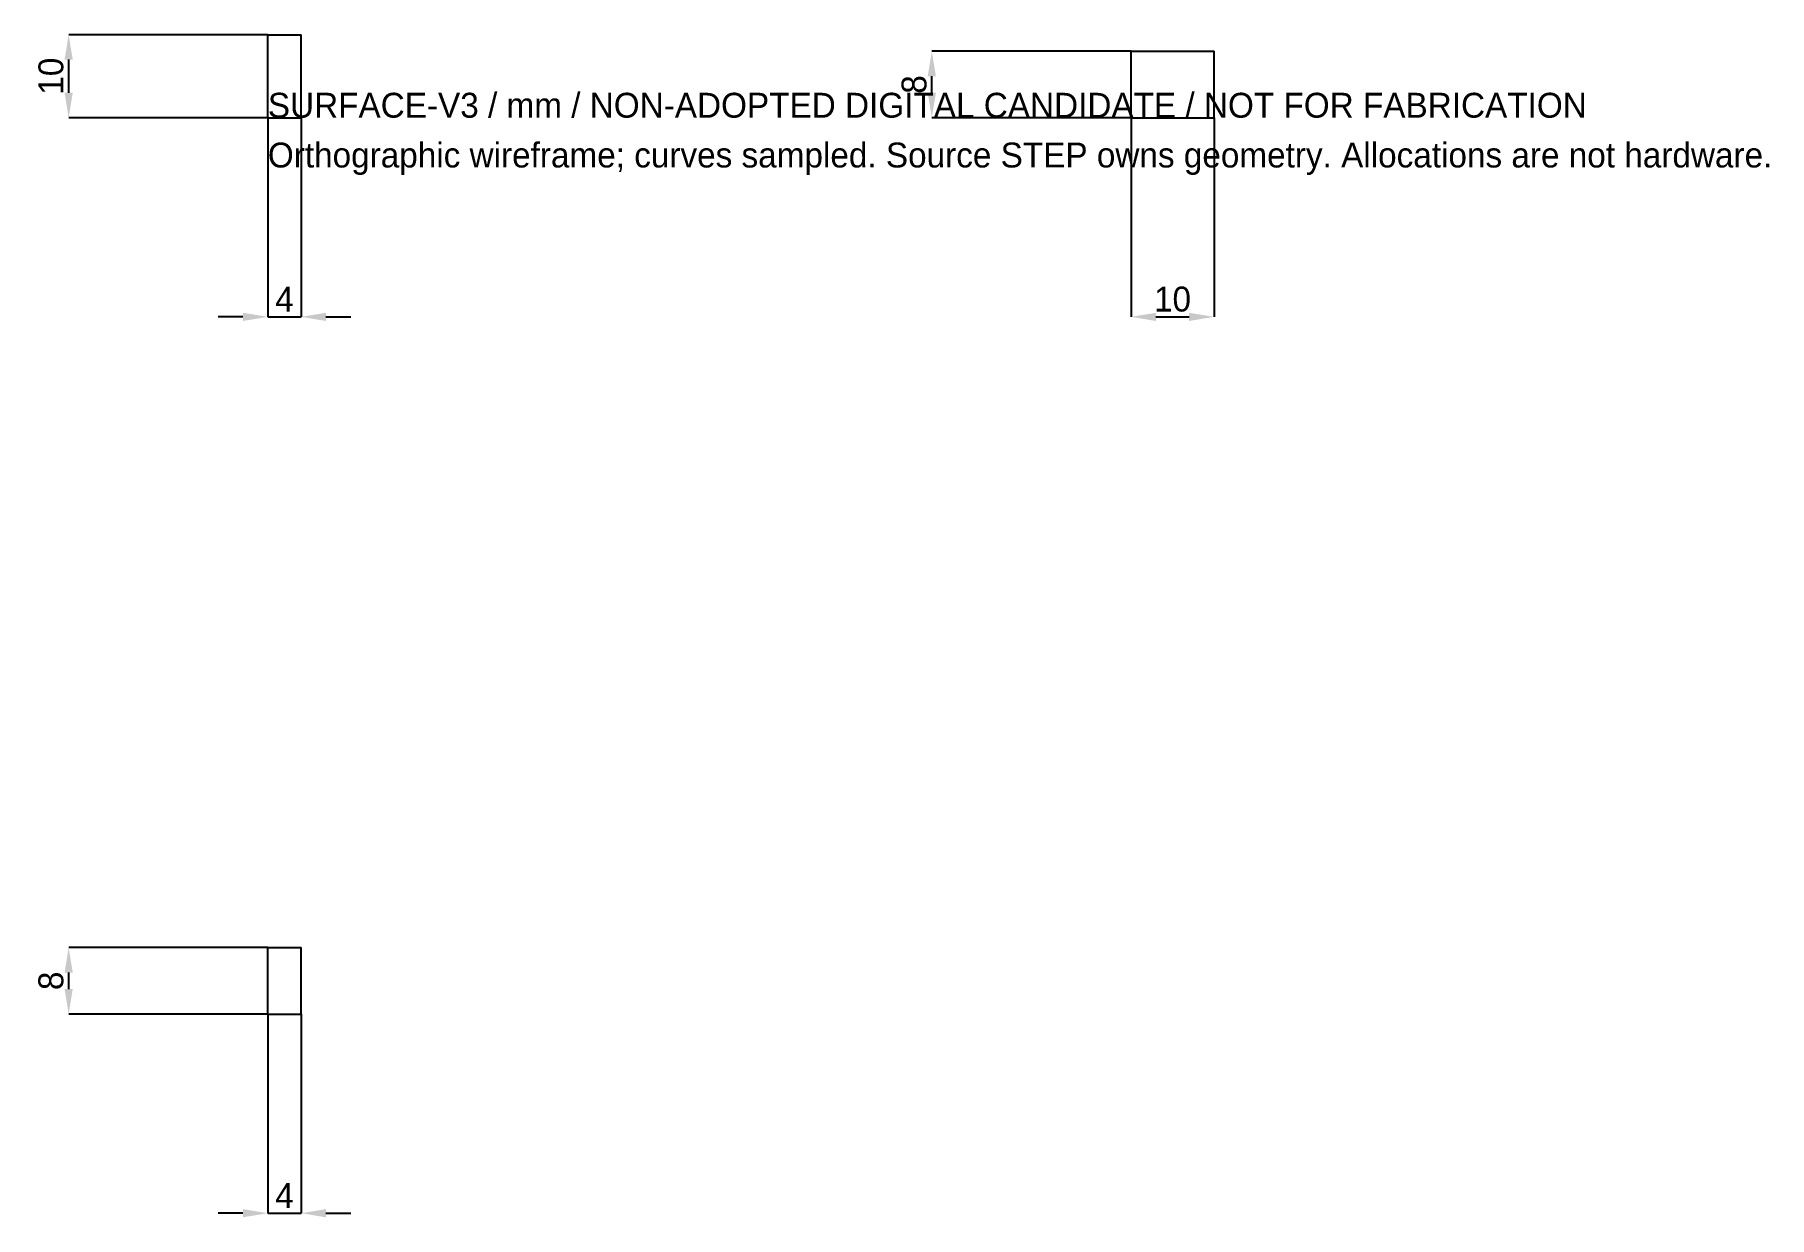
# Model space of a CAD drawing. Header units: millimetres. Extents: x -28 to 181, y -132 to 10.
import ezdxf

# ---------------------------------------------------------------- set-up
doc = ezdxf.new("R2010")
doc.units = ezdxf.units.MM
for name, color, linetype in [('DIMENSIONS', 7, 'Continuous'), ('NOTES', 7, 'Continuous'), ('XY', 7, 'Continuous'), ('XZ', 7, 'Continuous'), ('YZ', 7, 'Continuous')]:
    doc.layers.add(name, color=color, linetype=linetype)
doc.dimstyles.get("Standard").update_dxf_attribs({"dimtxt": 2.5, "dimasz": 2.5, "dimexe": 1.25, "dimexo": 0.625, "dimtad": 1, "dimcen": 2.5, "dimazin": 3, "dimtfac": 1, "dimtmove": 0, "dimatfit": 3})

# ---------------------------------------------------------------- blocks, each defined once
blk = doc.blocks.new('_CLOSEDFILLED')
at = {"color": 0, "linetype": 'BYBLOCK'}
blk.add_solid([(-1, 0.164), (0, 0), (-1, -0.164)], dxfattribs=at)
blk = doc.blocks.new('*D1')
for p, q in [((0, 0), (0, -24)), ((4, 0), (4, -24)), ((-3, -24), (-6, -24)), ((0, -24), (4, -24)), ((7, -24), (10, -24))]:
    blk.add_line(p, q)
at = {"layer": 'Defpoints'}
for p in [(0, 0), (4, 0), (0, -24)]:
    blk.add_point(p, dxfattribs=at)
at = {"layer": 'DIMENSIONS', "xscale": 3, "yscale": 3}
blk.add_blockref('_CLOSEDFILLED', (0, -24), dxfattribs=at)
at = {"layer": 'DIMENSIONS', "xscale": 3, "yscale": 3, "rotation": 180}
blk.add_blockref('_CLOSEDFILLED', (4, -24), dxfattribs=at)
at = {"layer": 'DIMENSIONS', "insert": (2, -21.875), "char_height": 3, "attachment_point": 5}
blk.add_mtext('4', dxfattribs=at)
blk = doc.blocks.new('*D2')
for p, q in [((0, 10), (-24, 10)), ((-24, 3), (-24, 7)), ((0, 0), (-24, 0))]:
    blk.add_line(p, q)
at = {"layer": 'Defpoints'}
for p in [(0, 10), (-24, 0), (0, 0)]:
    blk.add_point(p, dxfattribs=at)
at = {"layer": 'DIMENSIONS', "xscale": 3, "yscale": 3}
for p, rotation in [((-24, 10), 90), ((-24, 0), 270)]:
    blk.add_blockref('_CLOSEDFILLED', p, dxfattribs=dict(at, rotation=rotation))
at = {"layer": 'DIMENSIONS', "insert": (-26.125, 5), "char_height": 3, "attachment_point": 5, "rotation": 90}
blk.add_mtext('10', dxfattribs=at)
blk = doc.blocks.new('*D3')
for p, q in [((0, -108), (0, -132)), ((4, -108), (4, -132)), ((-3, -132), (-6, -132)), ((0, -132), (4, -132)), ((7, -132), (10, -132))]:
    blk.add_line(p, q)
at = {"layer": 'Defpoints'}
for p in [(0, -108), (4, -108), (0, -132)]:
    blk.add_point(p, dxfattribs=at)
at = {"layer": 'DIMENSIONS', "xscale": 3, "yscale": 3}
blk.add_blockref('_CLOSEDFILLED', (0, -132), dxfattribs=at)
at = {"layer": 'DIMENSIONS', "xscale": 3, "yscale": 3, "rotation": 180}
blk.add_blockref('_CLOSEDFILLED', (4, -132), dxfattribs=at)
at = {"layer": 'DIMENSIONS', "insert": (2, -129.875), "char_height": 3, "attachment_point": 5}
blk.add_mtext('4', dxfattribs=at)
blk = doc.blocks.new('*D4')
for p, q in [((0, -100), (-24, -100)), ((-24, -105), (-24, -103)), ((0, -108), (-24, -108))]:
    blk.add_line(p, q)
at = {"layer": 'Defpoints'}
for p in [(0, -100), (-24, -108), (0, -108)]:
    blk.add_point(p, dxfattribs=at)
at = {"layer": 'DIMENSIONS', "xscale": 3, "yscale": 3}
for p, rotation in [((-24, -100), 90), ((-24, -108), 270)]:
    blk.add_blockref('_CLOSEDFILLED', p, dxfattribs=dict(at, rotation=rotation))
at = {"layer": 'DIMENSIONS', "insert": (-26.125, -104), "char_height": 3, "attachment_point": 5, "rotation": 90}
blk.add_mtext('8', dxfattribs=at)
blk = doc.blocks.new('*D5')
for p, q in [((104, 0), (104, -24)), ((114, 0), (114, -24)), ((107, -24), (111, -24))]:
    blk.add_line(p, q)
at = {"layer": 'Defpoints'}
for p in [(104, 0), (114, 0), (104, -24)]:
    blk.add_point(p, dxfattribs=at)
at = {"layer": 'DIMENSIONS', "xscale": 3, "yscale": 3, "rotation": 180}
blk.add_blockref('_CLOSEDFILLED', (104, -24), dxfattribs=at)
at = {"layer": 'DIMENSIONS', "xscale": 3, "yscale": 3}
blk.add_blockref('_CLOSEDFILLED', (114, -24), dxfattribs=at)
at = {"layer": 'DIMENSIONS', "insert": (109, -21.875), "char_height": 3, "attachment_point": 5}
blk.add_mtext('10', dxfattribs=at)
blk = doc.blocks.new('*D6')
for p, q in [((104, 8), (80, 8)), ((80, 3), (80, 5)), ((104, 0), (80, 0))]:
    blk.add_line(p, q)
at = {"layer": 'Defpoints'}
for p in [(104, 8), (80, 0), (104, 0)]:
    blk.add_point(p, dxfattribs=at)
at = {"layer": 'DIMENSIONS', "xscale": 3, "yscale": 3}
for p, rotation in [((80, 8), 90), ((80, 0), 270)]:
    blk.add_blockref('_CLOSEDFILLED', p, dxfattribs=dict(at, rotation=rotation))
at = {"layer": 'DIMENSIONS', "insert": (77.875, 4), "char_height": 3, "attachment_point": 5, "rotation": 90}
blk.add_mtext('8', dxfattribs=at)

msp = doc.modelspace()

# ---------------------------------------------------------------- linework, layer by layer
at = {"layer": 'XY'}
for points in [[(0, 0), (0, 10)], [(0, 0), (0, 10)], [(0, 10), (4, 10)], [(0, 10), (4, 10)], [(4, 0), (4, 10)], [(4, 0), (4, 10)], [(0, 0), (4, 0)], [(0, 0), (4, 0)]]:
    msp.add_lwpolyline(points, dxfattribs=at)
at = {"layer": 'XZ'}
for points in [[(0, -108), (0, -100)], [(0, -108), (0, -100)], [(0, -100), (4, -100)], [(0, -100), (4, -100)], [(4, -108), (4, -100)], [(4, -108), (4, -100)], [(0, -108), (4, -108)], [(0, -108), (4, -108)]]:
    msp.add_lwpolyline(points, dxfattribs=at)
at = {"layer": 'YZ'}
for points in [[(104, 0), (104, 8)], [(104, 8), (114, 8)], [(104, 0), (104, 8)], [(104, 8), (114, 8)], [(114, 0), (114, 8)], [(114, 0), (114, 8)], [(104, 0), (114, 0)], [(104, 0), (114, 0)]]:
    msp.add_lwpolyline(points, dxfattribs=at)

# ---------------------------------------------------------------- texts
at = {"layer": 'NOTES'}
for s, p in [('SURFACE-V3 / mm / NON-ADOPTED DIGITAL CANDIDATE / NOT FOR FABRICATION', (0, 0)), ('Orthographic wireframe; curves sampled. Source STEP owns geometry. Allocations are not hardware.', (0, -6))]:
    msp.add_text(s, height=3, dxfattribs=at).set_placement(p)

# ---------------------------------------------------------------- dimensions: what is measured, and where the dimension line sits
at = {"layer": 'DIMENSIONS'}
for base, p1, p2, picture, middle in [((-24, 0), (0, 0), (0, 10), '*D2', (-26.125, 5)), ((80, 0), (104, 0), (104, 8), '*D6', (77.875, 4)), ((-24, -108), (0, -108), (0, -100), '*D4', (-26.125, -104))]:
    dim = msp.add_linear_dim(base=base, p1=p1, p2=p2, angle=90, dimstyle='Standard', override={"dimtxt": 3, "dimasz": 3, "dimdec": 3}, dxfattribs=at)
    dim.commit()
    dim.dimension.update_dxf_attribs({"geometry": picture, "text_midpoint": middle})
for base, p1, p2, picture, middle in [((0, -24), (0, 0), (4, 0), '*D1', (2, -21.875)), ((104, -24), (104, 0), (114, 0), '*D5', (109, -21.875)), ((0, -132), (0, -108), (4, -108), '*D3', (2, -129.875))]:
    dim = msp.add_linear_dim(base=base, p1=p1, p2=p2, dimstyle='Standard', override={"dimtxt": 3, "dimasz": 3, "dimdec": 3}, dxfattribs=at)
    dim.commit()
    dim.dimension.update_dxf_attribs({"geometry": picture, "text_midpoint": middle})

doc.saveas('drawing.dxf')
